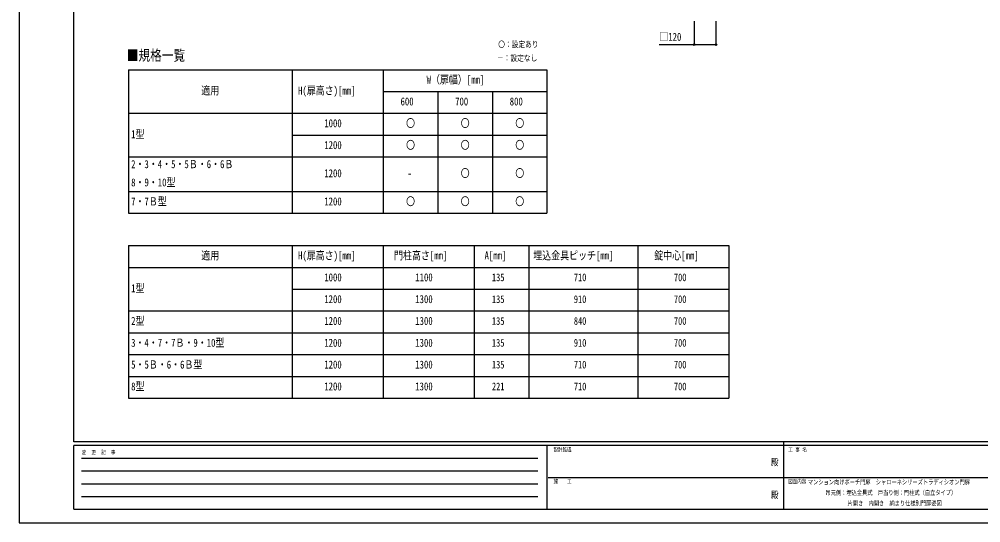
# Model space of a CAD drawing. Units: millimetres, scale not verified. Extents: x -4205 to 4205, y -2970 to 2970.
# Drawn here: x -4205 to 1079, y -2970 to -200 of the extents above; entities that cross this region are included whole.
import ezdxf
from ezdxf.enums import TextEntityAlignment as Align

# ---------------------------------------------------------------- set-up
doc = ezdxf.new("R2010")
doc.units = ezdxf.units.MM
doc.header["$LTSCALE"] = 10
doc.header["$PDMODE"] = 32
doc.header["$PDSIZE"] = 5
for name, color, linetype in [('0-1_USER1', 3, 'Continuous'), ('0-5_YKK_D', 6, 'Continuous'), ('0-6_YKK_ZWAK', 7, 'Continuous')]:
    doc.layers.add(name, color=color, linetype=linetype)
doc.styles.add('ＭＳ ゴシック', font='')
doc.styles.get('ＭＳ ゴシック').set_extended_font_data('MS Gothic')

msp = doc.modelspace()

# ---------------------------------------------------------------- linework, layer by layer
at = {"layer": '0-1_USER1'}
for p, q in [((-3604.98, -477.68), (-1304.98, -477.68)), ((-3604.98, -477.68), (-3604.98, -1267.68)), ((-2704.98, -477.68), (-2704.98, -1267.68)), ((-2204.98, -477.68), (-2204.98, -1267.68)), ((-1304.98, -477.68), (-1304.98, -1267.68)), ((-2204.98, -597.68), (-1304.98, -597.68)), ((-1904.98, -597.68), (-1904.98, -1267.68)), ((-1604.98, -597.68), (-1604.98, -1267.68)), ((-3604.98, -717.68), (-1304.98, -717.68)), ((-2704.98, -837.68), (-1304.98, -837.68)), ((-3604.98, -957.68), (-1304.98, -957.68)), ((-3604.98, -1147.68), (-1304.98, -1147.68)), ((-3604.98, -1267.68), (-1304.98, -1267.68)), ((-3604.98, -1445), (-304.98, -1445)), ((-3604.98, -1445), (-3604.98, -2285)), ((-2704.98, -1445), (-2704.98, -2285)), ((-2204.98, -1445), (-2204.98, -2285)), ((-1704.98, -1445), (-1704.98, -2285)), ((-1404.98, -1445), (-1404.98, -2285)), ((-804.98, -1445), (-804.98, -2285)), ((-304.98, -1445), (-304.98, -2285)), ((-3604.98, -1565), (-304.98, -1565)), ((-2704.98, -1685), (-304.98, -1685)), ((-3604.98, -1805), (-304.98, -1805)), ((-3604.98, -1925), (-304.98, -1925)), ((-3604.98, -2045), (-304.98, -2045)), ((-3604.98, -2165), (-304.98, -2165)), ((-3604.98, -2285), (-304.98, -2285))]:
    msp.add_line(p, q, dxfattribs=at)
at = {"layer": '0-5_YKK_D'}
for p, q in [((-495.98, -210.17), (-495.98, -341.17)), ((-375.98, -210.17), (-375.98, -341.17))]:
    msp.add_line(p, q, dxfattribs=at)
msp.add_lwpolyline([(-375.98, -340.17), (-495.98, -340.17), (-688.98, -340.17)], dxfattribs=at)
for centre in [(-495.98, -340.17), (-375.98, -340.17)]:
    msp.add_circle(centre, 4.25, dxfattribs=at)
at = {"layer": '0-6_YKK_ZWAK'}
for p, q in [((-3904.98, -2525), (-3904.98, 2775)), ((3895.02, -2525), (-3904.98, -2525)), ((-4.98, -2525), (-4.98, -2895)), ((-1304.98, -2545), (-3904.98, -2545)), ((-3904.98, -2895), (-3904.98, -2545)), ((-1304.98, -2545), (-1304.98, -2895)), ((-4.98, -2545), (-1304.98, -2545)), ((1295.02, -2545), (-4.98, -2545)), ((-3862.48, -2615), (-1354.98, -2615)), ((-3862.48, -2685), (-1354.98, -2685)), ((-1297.48, -2720), (-4.98, -2720)), ((-4.98, -2720), (1295.02, -2720)), ((-3862.48, -2755), (-1354.98, -2755)), ((-3862.48, -2825), (-1354.98, -2825)), ((-3904.98, -2895), (-1304.98, -2895)), ((-1304.98, -2895), (-4.98, -2895)), ((-4.98, -2895), (1295.02, -2895))]:
    msp.add_line(p, q, dxfattribs=at)
msp.add_lwpolyline([(-4205, -2970), (4205, -2970), (4205, 2970), (-4205, 2970)], close=True, dxfattribs=at)
msp.add_point((-4.98, -2895), dxfattribs=at)

# ---------------------------------------------------------------- texts
at = {"layer": '0-1_USER1', "style": 'ＭＳ ゴシック', "width": 0.8}
for s, height, p in [('■規格一覧', 58.65, (-3613.51, -445.68)), ('〇：設定あり', 32.99, (-1572.63, -365.02)), ('－：設定なし', 32.99, (-1579.83, -440.02)), ('W（扉幅）[mm]', 43.99, (-1966.18, -567.68)), ('適用', 43.99, (-3204.58, -627.68)), ('H(扉高さ)[mm]', 43.99, (-2672.58, -627.68)), ('600', 43.99, (-2109.38, -687.68)), ('700', 43.99, (-1809.38, -687.68)), ('800', 43.99, (-1509.38, -687.68)), ('1000', 43.99, (-2528.58, -807.68)), ('〇', 43.99, (-2078.98, -807.68)), ('〇', 43.99, (-1778.98, -807.68)), ('〇', 43.99, (-1478.98, -807.68)), ('1型', 43.99, (-3589.98, -867.68)), ('1200', 43.99, (-2528.58, -927.68)), ('〇', 43.99, (-2078.98, -927.68)), ('〇', 43.99, (-1778.98, -927.68)), ('〇', 43.99, (-1478.98, -927.68)), ('2・3・4・5・5Ｂ・6・6Ｂ', 43.99, (-3589.98, -1032.68)), ('1200', 43.99, (-2528.58, -1082.68)), ('-', 43.99, (-2070.98, -1082.68)), ('〇', 43.99, (-1778.98, -1082.68)), ('〇', 43.99, (-1478.98, -1082.68)), ('8・9・10型', 43.99, (-3589.98, -1132.68)), ('7・7Ｂ型', 43.99, (-3589.98, -1237.68)), ('1200', 43.99, (-2528.58, -1237.68)), ('〇', 43.99, (-2078.98, -1237.68)), ('〇', 43.99, (-1778.98, -1237.68)), ('〇', 43.99, (-1478.98, -1237.68)), ('適用', 43.99, (-3204.58, -1535)), ('H(扉高さ)[mm]', 43.99, (-2672.58, -1535)), ('門柱高さ[mm]', 43.99, (-2145.38, -1535)), ('A[mm]', 43.99, (-1647.78, -1535)), ('埋込金具ピッチ[mm]', 43.99, (-1380.18, -1535)), ('錠中心[mm]', 43.99, (-714.98, -1535)), ('1000', 43.99, (-2528.58, -1655)), ('1100', 43.99, (-2028.58, -1655)), ('135', 42.15, (-1607.1, -1653.74)), ('710', 42.15, (-1157.1, -1653.74)), ('700', 42.15, (-607.1, -1653.74)), ('1型', 43.99, (-3589.98, -1715)), ('1200', 43.99, (-2528.58, -1775)), ('1300', 43.99, (-2028.58, -1775)), ('135', 42.15, (-1607.1, -1773.74)), ('910', 42.15, (-1157.1, -1773.74)), ('700', 42.15, (-607.1, -1773.74)), ('2型', 43.99, (-3589.98, -1895)), ('1200', 43.99, (-2528.58, -1895)), ('1300', 43.99, (-2028.58, -1895)), ('135', 42.15, (-1607.1, -1893.74)), ('840', 42.15, (-1157.1, -1893.74)), ('700', 42.15, (-607.1, -1893.74)), ('3・4・7・7Ｂ・9・10型', 43.99, (-3589.98, -2015)), ('1200', 43.99, (-2528.58, -2015)), ('1300', 43.99, (-2028.58, -2015)), ('135', 42.15, (-1607.1, -2013.74)), ('910', 42.15, (-1157.1, -2013.74)), ('700', 42.15, (-607.1, -2013.74)), ('5・5Ｂ・6・6Ｂ型', 43.99, (-3589.98, -2135)), ('1200', 43.99, (-2528.58, -2135)), ('1300', 43.99, (-2028.58, -2135)), ('135', 42.15, (-1607.1, -2133.74)), ('710', 42.15, (-1157.1, -2133.74)), ('700', 42.15, (-607.1, -2133.74)), ('8型', 43.99, (-3589.98, -2255)), ('1200', 43.99, (-2528.58, -2255)), ('1300', 43.99, (-2028.58, -2255)), ('221', 42.15, (-1607.1, -2253.74)), ('710', 42.15, (-1157.1, -2253.74)), ('700', 42.15, (-607.1, -2253.74)), ('マンション向けポーチ門扉\u3000シャローネシリーズトラディシオン門扉', 25.66, (128.89, -2766.67)), ('吊元側：埋込金具式\u3000戸当り側：門柱式（自立タイプ）', 25.66, (225.95, -2825)), ('片開き\u3000内開き\u3000納まり仕様別門扉姿図', 25.66, (347.29, -2883.33))]:
    msp.add_text(s, height=height, dxfattribs=at).set_placement(p, align=Align.BOTTOM_LEFT)
at = {"layer": '0-5_YKK_D', "style": 'ＭＳ ゴシック', "width": 0.8}
msp.add_text('□120', height=43.99, dxfattribs=at).set_placement((-687.38, -332.17), align=Align.BOTTOM_LEFT)
at = {"layer": '0-6_YKK_ZWAK', "style": 'ＭＳ ゴシック', "width": 0.8}
for s, height, p in [('変  更  記  事', 21.99, (-3861.31, -2600)), ('設計監理', 21.99, (-1268.31, -2585)), ('工 事 名', 21.99, (21.27, -2585)), ('殿', 36.66, (-73.67, -2665.83)), ('施\u3000\u3000工', 21.99, (-1268.31, -2760)), ('図面内容', 21.99, (21.27, -2760)), ('殿', 36.66, (-73.67, -2845.83))]:
    msp.add_text(s, height=height, dxfattribs=at).set_placement(p, align=Align.BOTTOM_LEFT)

doc.saveas('drawing.dxf')
